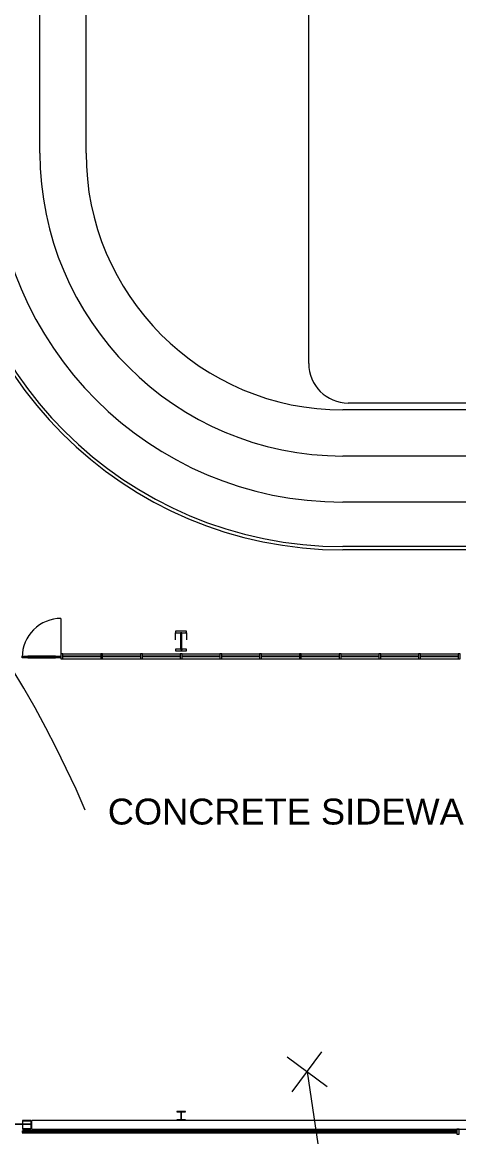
# Model space of a CAD drawing. Header units: inches. Extents: x 1 to 27263, y -26002 to 5769.
# Drawn here: x 22941 to 23339, y -22802 to -21787 of the extents above; entities that cross this region are included whole.
import ezdxf

# ---------------------------------------------------------------- set-up
doc = ezdxf.new("R2010")
doc.units = ezdxf.units.IN
doc.header["$MEASUREMENT"] = 0
for name, color, linetype, lineweight in [('A-ANNO-DIMS', 211, 'Continuous', 9), ('A-ANNO-DIMS-256', 211, 'Continuous', 9), ('A-DOOR', 31, 'Continuous', 9), ('A-FLOR', 192, 'Continuous', 9), ('A-FLOR-HRAL', 11, 'Continuous', 9), ('A-FLOR-OTLN', 90, 'Continuous', 9), ('A-GLAZ-CURT', 52, 'Continuous', 9), ('A-GLAZ-CWMG', 51, 'Continuous', 9), ('A-WALL', 113, 'Continuous', 9), ('A-WALL-PATT', 111, 'Continuous', 25), ('G-ANNO-TEXT', 231, 'Continuous', 9), ('L-SITE-WALL', 31, 'Continuous', 9), ('S-BEAM', 12, 'Continuous', 9), ('S-COLS', 52, 'Continuous', 9)]:
    doc.layers.add(name, color=color, linetype=linetype, lineweight=lineweight)
doc.styles.add('Arial_1', font='arial.ttf', dxfattribs={"height": 23.60479})
doc.dimstyles.new('Arrow_-_3_32__Arial_1', dxfattribs={"dimscale": 12, "dimtxt": 24, "dimasz": 2.666667, "dimexe": 2, "dimexo": 0, "dimgap": 1.333333, "dimtad": 1, "dimjust": 3, "dimdec": 5, "dimrnd": 0.03125, "dimzin": 1, "dimdsep": 46, "dimlunit": 4, "dimtxsty": 'Arial_1', "dimblk1": 'OPEN30', "dimblk2": 'OPEN30', "dimsah": 1, "dimcen": 0.09, "dimazin": 0, "dimtfac": 1, "dimtdec": 4, "dimtix": 1, "dimtmove": 0, "dimatfit": 2, "dimfxl": 1, "dimtvp": 1, "dimtfill": 1, "dimfrac": 2, "dimtolj": 1, "dimtzin": 0, "dimarcsym": 2})

# ---------------------------------------------------------------- blocks, each defined once
blk = doc.blocks.new('Struct_Xcel_Sports Complex_rvt-1-Site Plan - Phase 1')
at = {"layer": 'A-FLOR', "color": 7}
for p, q in [((22941.3, -22790.8), (22811, -22790.8)), ((22948.9, -22790.8), (22941.6, -22790.8)), ((22949.8, -22790.8), (22949.3, -22790.8))]:
    blk.add_line(p, q, dxfattribs=at)
at = {"layer": 'L-SITE-WALL', "color": 7}
for p, q in [((22811, -22790.8), (22941.3, -22790.8)), ((22941.6, -22790.8), (22948.9, -22790.8)), ((22949.3, -22790.8), (22949.8, -22790.8)), ((23337.1, -22798.8), (22941, -22798.8))]:
    blk.add_line(p, q, dxfattribs=at)
blk = doc.blocks.new('W-Wide Flange-Column - B2_F-1278758-Site Plan - Phase 1')
at = {"layer": 'S-COLS'}
h = blk.add_hatch(dxfattribs=at)
h.set_pattern_fill('FP_1', color=256, style=0, pattern_type=2)
h.set_pattern_definition([(225, (23085.89, -22783.178), (25.342707, -25.342707), []), (225, (23085.89, -22821.578), (25.342707, -25.342707), [])])
h.paths.add_polyline_path([(-4, 4.1), (-4, 3.7), (-0.8, 3.7), (-0.3, 3.5), (-0.1, 3), (-0.1, -3), (-0.3, -3.5), (-0.8, -3.7), (-4, -3.7), (-4, -4.1), (4, -4.1), (4, -3.7), (0.8, -3.7), (0.3, -3.5), (0.1, -3), (0.1, 3), (0.3, 3.5), (0.8, 3.7), (4, 3.7), (4, 4.1)], flags=0)
at = {"layer": 'S-COLS', "lineweight": 15}
for p, q in [((-4, 4.1), (-4, 3.7)), ((-4, 3.7), (-0.8, 3.7)), ((-0.1, 3), (-0.1, -3)), ((0.1, -3), (0.1, 3)), ((0.8, 3.7), (4, 3.7)), ((4, 3.7), (4, 4.1)), ((-0.8, -3.7), (-4, -3.7)), ((-4, -3.7), (-4, -4.1)), ((-4, -4.1), (4, -4.1)), ((4, -3.7), (0.8, -3.7)), ((4, -4.1), (4, -3.7))]:
    blk.add_line(p, q, dxfattribs=at)
for centre, start, end in [((-0.8, 3), 0, 90), ((0.8, 3), 90, 180), ((-0.8, -3), 270, 0), ((0.8, -3), 180, 270)]:
    blk.add_arc(centre, 0.691, start, end, dxfattribs=at)
blk = doc.blocks.new('Top Rail Type - Top Rail_Internal_-939601-Site Plan - Phase 1')
at = {"layer": 'A-FLOR-HRAL'}
for p, q in [((24243.4, -22264.5), (23233.3, -22264.5)), ((24243.4, -22267.6), (23233.3, -22267.6))]:
    blk.add_line(p, q, dxfattribs=at)
for radius in [361.5, 358.5]:
    blk.add_arc((23233.3, -21906.1), radius, 180, 270, dxfattribs=at)
blk = doc.blocks.new('columns and girder2 - one-V32-Site Plan - Phase 1')
at = {"layer": 'S-BEAM'}
h = blk.add_hatch(dxfattribs=at)
h.set_pattern_fill('FP_25', color=256, style=0, pattern_type=2)
h.set_pattern_definition([(225, (23085.89, -22360.053), (25.342707, -25.342707), []), (225, (23085.89, -22398.453), (25.342707, -25.342707), [])])
h.paths.add_polyline_path([(5, -0.5), (-5, -0.5), (-5, -2), (5, -2)], flags=0)
h.paths.add_polyline_path([(5, -17), (-5, -17), (-5, -18.5), (5, -18.5)], flags=0)
h.paths.add_polyline_path([(5, -1204.9), (-5, -1204.9), (-5, -1206.4), (5, -1206.4)], flags=0)
h.paths.add_polyline_path([(5, -1224.3), (-5, -1224.3), (-5, -1225.8), (5, -1225.8)], flags=0)
at = {"layer": 'S-BEAM', "lineweight": 15}
for p, q in [((5, -0.5), (-5, -0.5)), ((-5, -0.5), (-5, -2)), ((-5, -2), (5, -2)), ((0.6, -2), (-0.6, -2)), ((-0.6, -2), (-0.6, -17)), ((0.6, -17), (0.6, -2)), ((5, -2), (5, -0.5)), ((5, -17), (-5, -17)), ((-5, -17), (-5, -18.5)), ((-5, -18.5), (5, -18.5)), ((-0.6, -17), (0.6, -17)), ((5, -18.5), (5, -17))]:
    blk.add_line(p, q, dxfattribs=at)
at = {"layer": 'S-BEAM'}
for p, q in [((-5, -17), (-5, -10.4)), ((5, -10.4), (5, -17))]:
    blk.add_line(p, q, dxfattribs=at)
blk = doc.blocks.new('Rectangular Mullion - Exterior 2_ x 4_5_-1142353-Site Plan - Phase 1')
at = {"layer": 'A-GLAZ-CWMG', "lineweight": 13}
for p, q in [((0, 1.5), (-2, 1.5)), ((-2, 1.5), (-2, -3)), ((0, -3), (0, 1.5)), ((-2, -3), (0, -3))]:
    blk.add_line(p, q, dxfattribs=at)
blk = doc.blocks.new('System Panel - Interior Glazing-1220293-Site Plan - Phase 1')
at = {"layer": 'A-GLAZ-CURT'}
for p, q in [((17.21875, -0.5625), (-17.21875, -0.5625)), ((-17.21875, -0.5625), (-17.21875, -0.9375)), ((-17.21875, -0.9375), (17.21875, -0.9375)), ((17.21875, -0.9375), (17.21875, -0.5625))]:
    blk.add_line(p, q, dxfattribs=at)
blk = doc.blocks.new('Door_Single_Storefront - one-1305219-Site Plan - Phase 1')
at = {"layer": 'A-DOOR'}
for p, q in [((-17.65625, -1), (-17.65625, 0.75)), ((-17.65625, 0.75), (-12.65625, 0.75)), ((-17.65625, -35.3125), (-17.65625, 0)), ((-12.65625, 0.75), (-12.65625, -1)), ((12.65625, 0.75), (-12.65625, 0.75)), ((-12.65625, -0.5), (-12.65625, 0.25)), ((-12.65625, 0.25), (12.65625, 0.25)), ((12.65625, -1), (12.65625, 0.75)), ((12.65625, 0.75), (17.65625, 0.75)), ((12.65625, 0.25), (12.65625, -0.5)), ((17.65625, 0.75), (17.65625, -1)), ((-12.65625, -1), (-17.65625, -1)), ((12.65625, -0.5), (-12.65625, -0.5)), ((-12.65625, -1), (12.65625, -1)), ((17.65625, -1), (12.65625, -1))]:
    blk.add_line(p, q, dxfattribs=at)
blk.add_arc((-17.65625, 0), 35.3125, 270, 0, dxfattribs=at)
blk = doc.blocks.new('Rectangular Mullion - Interior 1_75_ x 4_5_-1179494-Site Plan - Phase 1')
at = {"layer": 'A-GLAZ-CWMG'}
for p, q in [((24570.5, -22362.3), (24604.9, -22362.3)), ((24570.5, -22366.8), (24604.9, -22366.8))]:
    blk.add_line(p, q, dxfattribs=at)
blk = doc.blocks.new('Rectangular Mullion - Interior 1_75_ x 4_5_-1305206-Site Plan - Phase 1')
at = {"layer": 'A-GLAZ-CWMG'}
for p, q in [((24317.1, -22362.3), (24351.6, -22362.3)), ((24317.1, -22366.8), (24351.6, -22366.8))]:
    blk.add_line(p, q, dxfattribs=at)
blk = doc.blocks.new('Rectangular Mullion - Interior 1_75_ x 4_5_-1220290-Site Plan - Phase 1')
at = {"layer": 'A-GLAZ-CWMG', "lineweight": 13}
for p, q in [((-0.875, 3), (0.875, 3)), ((-0.875, -1.5), (-0.875, 3)), ((0.875, 3), (0.875, -1.5)), ((0.875, -1.5), (-0.875, -1.5))]:
    blk.add_line(p, q, dxfattribs=at)
blk = doc.blocks.new('Girt_C - 8_D-1253541-Site Plan - Phase 1')
at = {"layer": 'S-BEAM'}
for p, q in [((23949.9, -22787.3), (22949.8, -22787.3)), ((22949.8, -22787.5), (22949.8, -22787.3)), ((22949.8, -22795.1), (22949.8, -22787.5)), ((23949.9, -22787.3), (23949.9, -22787.5)), ((23949.9, -22787.5), (23949.9, -22795.1)), ((22949.8, -22795.3), (22949.8, -22795.1)), ((22949.8, -22795.3), (23949.9, -22795.3)), ((23949.9, -22795.1), (23949.9, -22795.3))]:
    blk.add_line(p, q, dxfattribs=at)
blk = doc.blocks.new('DIMBLOCK41-Site Plan - Phase 1')
at = {"layer": 'A-ANNO-DIMS-256'}
for p, q in [((23218.8, -22756.6), (23182.4, -22729.6)), ((23187.1, -22761.3), (23214.1, -22724.9)), ((23200.6, -22743.1), (23253.7, -23099.2))]:
    blk.add_line(p, q, dxfattribs=at)
at = {"layer": 'A-ANNO-DIMS-256', "lineweight": 50}
for q in [(23240.5, -23068.8), (23257.4, -23066.2)]:
    blk.add_line((23253.7, -23099.2), q, dxfattribs=at)
at = {"layer": 'A-ANNO-DIMS-256'}
blk.add_arc((23200.6, -22743.1), 360, 274.6559, 282.2953, dxfattribs=at)
at = {"layer": 'A-ANNO-DIMS-256', "color": 0, "insert": (23265.7, -22863.9), "char_height": 23.6, "width": 122.289, "attachment_point": 1, "rotation": 278.4756, "line_spacing_factor": 0.938532, "style": 'Arial_1', "bg_fill": 3, "box_fill_scale": 1.25, "bg_fill_color": 0, "bg_fill_transparency": 0}
blk.add_mtext('30\' - 0"', dxfattribs=at)
blk = doc.blocks.new('_Open30')
at = {"color": 0, "linetype": 'ByBlock', "lineweight": -2}
for p, q in [((-1, 0.268), (0, 0)), ((0, 0), (-1, -0.268)), ((0, 0), (-1, 0))]:
    blk.add_line(p, q, dxfattribs=at)

msp = doc.modelspace()

# ---------------------------------------------------------------- hatches: boundary and pattern name
at = {"layer": 'A-WALL-PATT', "lineweight": 9, "transparency": 33554649}
msp.add_hatch(color=256, dxfattribs=at).paths.add_polyline_path([(23287.009082, -22798.480335), (23336.765225, -22798.480335), (23336.765225, -22796.905535), (22941.327725, -22796.905535), (22941.327725, -22798.480335), (23073.227749, -22798.480335)], flags=0)
at = {"layer": 'S-COLS'}
h = msp.add_hatch(dxfattribs=at)
h.set_pattern_fill('FP_8', color=256, style=0, pattern_type=2)
h.set_pattern_definition([(45, (0, 0), (-25.342707, 25.342707), []), (45, (0, 38.4), (-25.342707, 25.342707), [])])
h.paths.add_polyline_path([(22948.567225, -22795.30281), (22949.060786, -22795.098371), (22949.265225, -22794.60481), (22949.265225, -22788.00081), (22949.060786, -22787.50725), (22948.567225, -22787.30281), (22941.963225, -22787.30281), (22941.469665, -22787.50725), (22941.265225, -22788.00081), (22941.265225, -22794.60481), (22941.469665, -22795.098371), (22941.963225, -22795.30281)], flags=0)
h.paths.add_polyline_path([(22948.567225, -22794.95381), (22941.716445, -22794.851591), (22941.614225, -22794.60481), (22941.716445, -22787.75403), (22941.963225, -22787.65181), (22948.814006, -22787.75403), (22948.916225, -22788.00081), (22948.814006, -22794.851591)], flags=0)

# ---------------------------------------------------------------- linework, layer by layer
at = {"layer": 'A-FLOR-OTLN'}
for p, q in [((23202.073569, -22097.83441), (23202.073569, -21404.0601)), ((22957.25546, -21906.0601), (22957.25546, -21584.0601)), ((22999.25546, -21906.0601), (22999.25546, -21584.0601)), ((24243.390225, -22140.0601), (23233.25546, -22140.0601)), ((23346.158917, -22133.83441), (23238.073569, -22133.83441)), ((24243.390225, -22182.0601), (23233.25546, -22182.0601)), ((24243.390225, -22224.0601), (23233.25546, -22224.0601))]:
    msp.add_line(p, q, dxfattribs=at)
for centre, radius in [((23233.25546, -21906.0601), 318), ((23233.25546, -21906.0601), 276), ((23233.25546, -21906.0601), 234), ((23238.073569, -22097.83441), 36)]:
    msp.add_arc(centre, radius, 180, 270, dxfattribs=at)
at = {"layer": 'A-WALL', "lineweight": 25}
for p, q in [((23336.765225, -22796.905535), (22941.327725, -22796.905535)), ((22941.327725, -22796.905535), (22941.327725, -22798.480335)), ((22941.327725, -22798.480335), (23336.765225, -22798.480335)), ((23336.765225, -22798.480335), (23336.765225, -22796.905535))]:
    msp.add_line(p, q, dxfattribs=at)
at = {"layer": 'G-ANNO-TEXT', "color": 145}
msp.add_arc((22048.068449, -22914.173882), 1034.995199, 23.306882938, 95.11554283, dxfattribs=at)
at = {"layer": 'S-COLS', "lineweight": 15}
for p, q in [((22941.265225, -22788.00081), (22941.265225, -22794.60481)), ((22941.614225, -22794.60481), (22941.614225, -22788.00081)), ((22948.567225, -22787.30281), (22941.963225, -22787.30281)), ((22941.963225, -22787.65181), (22948.567225, -22787.65181)), ((22948.916225, -22788.00081), (22948.916225, -22794.60481)), ((22949.265225, -22794.60481), (22949.265225, -22788.00081)), ((22948.567225, -22794.95381), (22941.963225, -22794.95381)), ((22941.963225, -22795.30281), (22948.567225, -22795.30281))]:
    msp.add_line(p, q, dxfattribs=at)
for centre, radius, start, end in [((22941.963225, -22788.00081), 0.698, 90, 180), ((22941.963225, -22788.00081), 0.349, 90, 180), ((22948.567225, -22788.00081), 0.698, 0, 90), ((22948.567225, -22788.00081), 0.349, 0, 90), ((22941.963225, -22794.60481), 0.698, 180, 270), ((22941.963225, -22794.60481), 0.349, 180, 270), ((22948.567225, -22794.60481), 0.698, 270, 0), ((22948.567225, -22794.60481), 0.349, 270, 0)]:
    msp.add_arc(centre, radius, start, end, dxfattribs=at)

# ---------------------------------------------------------------- block references
at = {"layer": 'A-DOOR', "rotation": 180}
msp.add_blockref('Door_Single_Storefront - one-1305219-Site Plan - Phase 1', (22958.796475, -22365.30281), dxfattribs=at)
at = {"layer": 'A-FLOR-HRAL'}
msp.add_blockref('Top Rail Type - Top Rail_Internal_-939601-Site Plan - Phase 1', (0, 0), dxfattribs=at)
at = {"layer": 'A-GLAZ-CURT', "rotation": 180}
for p in [(22995.421475, -22365.30281), (23031.608975, -22365.30281), (23067.796475, -22365.30281), (23103.983975, -22365.30281), (23140.171475, -22365.30281), (23176.358975, -22365.30281), (23212.546475, -22365.30281), (23248.733975, -22365.30281), (23284.921475, -22365.30281), (23321.108975, -22365.30281)]:
    msp.add_blockref('System Panel - Interior Glazing-1220293-Site Plan - Phase 1', p, dxfattribs=at)
at = {"layer": 'A-GLAZ-CWMG', "extrusion": (0, 0, -1)}
for p in [(-22977.327725, -22365.30281), (-23013.515225, -22365.30281), (-23049.702725, -22365.30281), (-23085.890225, -22365.30281), (-23122.077725, -22365.30281), (-23158.265225, -22365.30281), (-23194.452725, -22365.30281), (-23230.640225, -22365.30281), (-23266.827725, -22365.30281), (-23303.015225, -22365.30281), (-23339.202725, -22365.30281)]:
    msp.add_blockref('Rectangular Mullion - Interior 1_75_ x 4_5_-1220290-Site Plan - Phase 1', p, dxfattribs=at)
at = {"layer": 'A-GLAZ-CWMG'}
for name, p in [('Rectangular Mullion - Interior 1_75_ x 4_5_-1305206-Site Plan - Phase 1', (-1338.9375, 0)), ('Rectangular Mullion - Interior 1_75_ x 4_5_-1179494-Site Plan - Phase 1', (-1556.0625, 0)), ('Rectangular Mullion - Interior 1_75_ x 4_5_-1179494-Site Plan - Phase 1', (-1519.875, 0)), ('Rectangular Mullion - Interior 1_75_ x 4_5_-1179494-Site Plan - Phase 1', (-1483.6875, 0)), ('Rectangular Mullion - Interior 1_75_ x 4_5_-1179494-Site Plan - Phase 1', (-1447.5, 0)), ('Rectangular Mullion - Interior 1_75_ x 4_5_-1179494-Site Plan - Phase 1', (-1411.3125, 0)), ('Rectangular Mullion - Interior 1_75_ x 4_5_-1179494-Site Plan - Phase 1', (-1375.125, 0)), ('Rectangular Mullion - Interior 1_75_ x 4_5_-1179494-Site Plan - Phase 1', (-1338.9375, 0)), ('Rectangular Mullion - Interior 1_75_ x 4_5_-1179494-Site Plan - Phase 1', (-1302.75, 0)), ('Rectangular Mullion - Interior 1_75_ x 4_5_-1179494-Site Plan - Phase 1', (-1266.5625, 0))]:
    msp.add_blockref(name, p, dxfattribs=at)
at = {"layer": 'A-GLAZ-CWMG', "rotation": 180}
msp.add_blockref('Rectangular Mullion - Exterior 2_ x 4_5_-1142353-Site Plan - Phase 1', (23337.077725, -22798.42781), dxfattribs=at)
at = {"layer": 'S-BEAM', "rotation": 180}
msp.add_blockref('columns and girder2 - one-V32-Site Plan - Phase 1', (23085.890225, -22360.05281), dxfattribs=at)
at = {"layer": 'S-BEAM'}
msp.add_blockref('Girt_C - 8_D-1253541-Site Plan - Phase 1', (0, 0), dxfattribs=at)
at = {"layer": 'S-COLS', "rotation": 180}
msp.add_blockref('W-Wide Flange-Column - B2_F-1278758-Site Plan - Phase 1', (23085.890225, -22783.17781), dxfattribs=at)

# ---------------------------------------------------------------- texts
at = {"layer": 'G-ANNO-TEXT', "color": 145, "insert": (23019.086857, -22494.174897), "char_height": 23.60479042, "width": 736.704, "attachment_point": 1, "line_spacing_factor": 0.938532, "style": 'Arial_1', "bg_fill": 3, "box_fill_scale": 1.25, "bg_fill_color": 0, "bg_fill_transparency": 0}
msp.add_mtext('CONCRETE SIDEWALK (6" HIGH CURB)', dxfattribs=at)

# ---------------------------------------------------------------- next in the draw order: dimensions: what is measured, and where the dimension line sits
at = {"layer": 'A-ANNO-DIMS'}
dim = msp.add_radius_dim(center=(23200.60772, -22743.085554), mpoint=(23253.667497, -23099.15389), dimstyle='Arrow_-_3_32__Arial_1', override={"dimpost": '<>'}, dxfattribs=at)
dim.commit()
dim.dimension.update_dxf_attribs({"geometry": 'DIMBLOCK41-Site Plan - Phase 1', "text_midpoint": (23252.532964, -22901.158745)})

# ---------------------------------------------------------------- next in the draw order: block references
at = {"lineweight": 5}
msp.add_blockref('Struct_Xcel_Sports Complex_rvt-1-Site Plan - Phase 1', (0, 0), dxfattribs=at)

doc.saveas('drawing.dxf')
